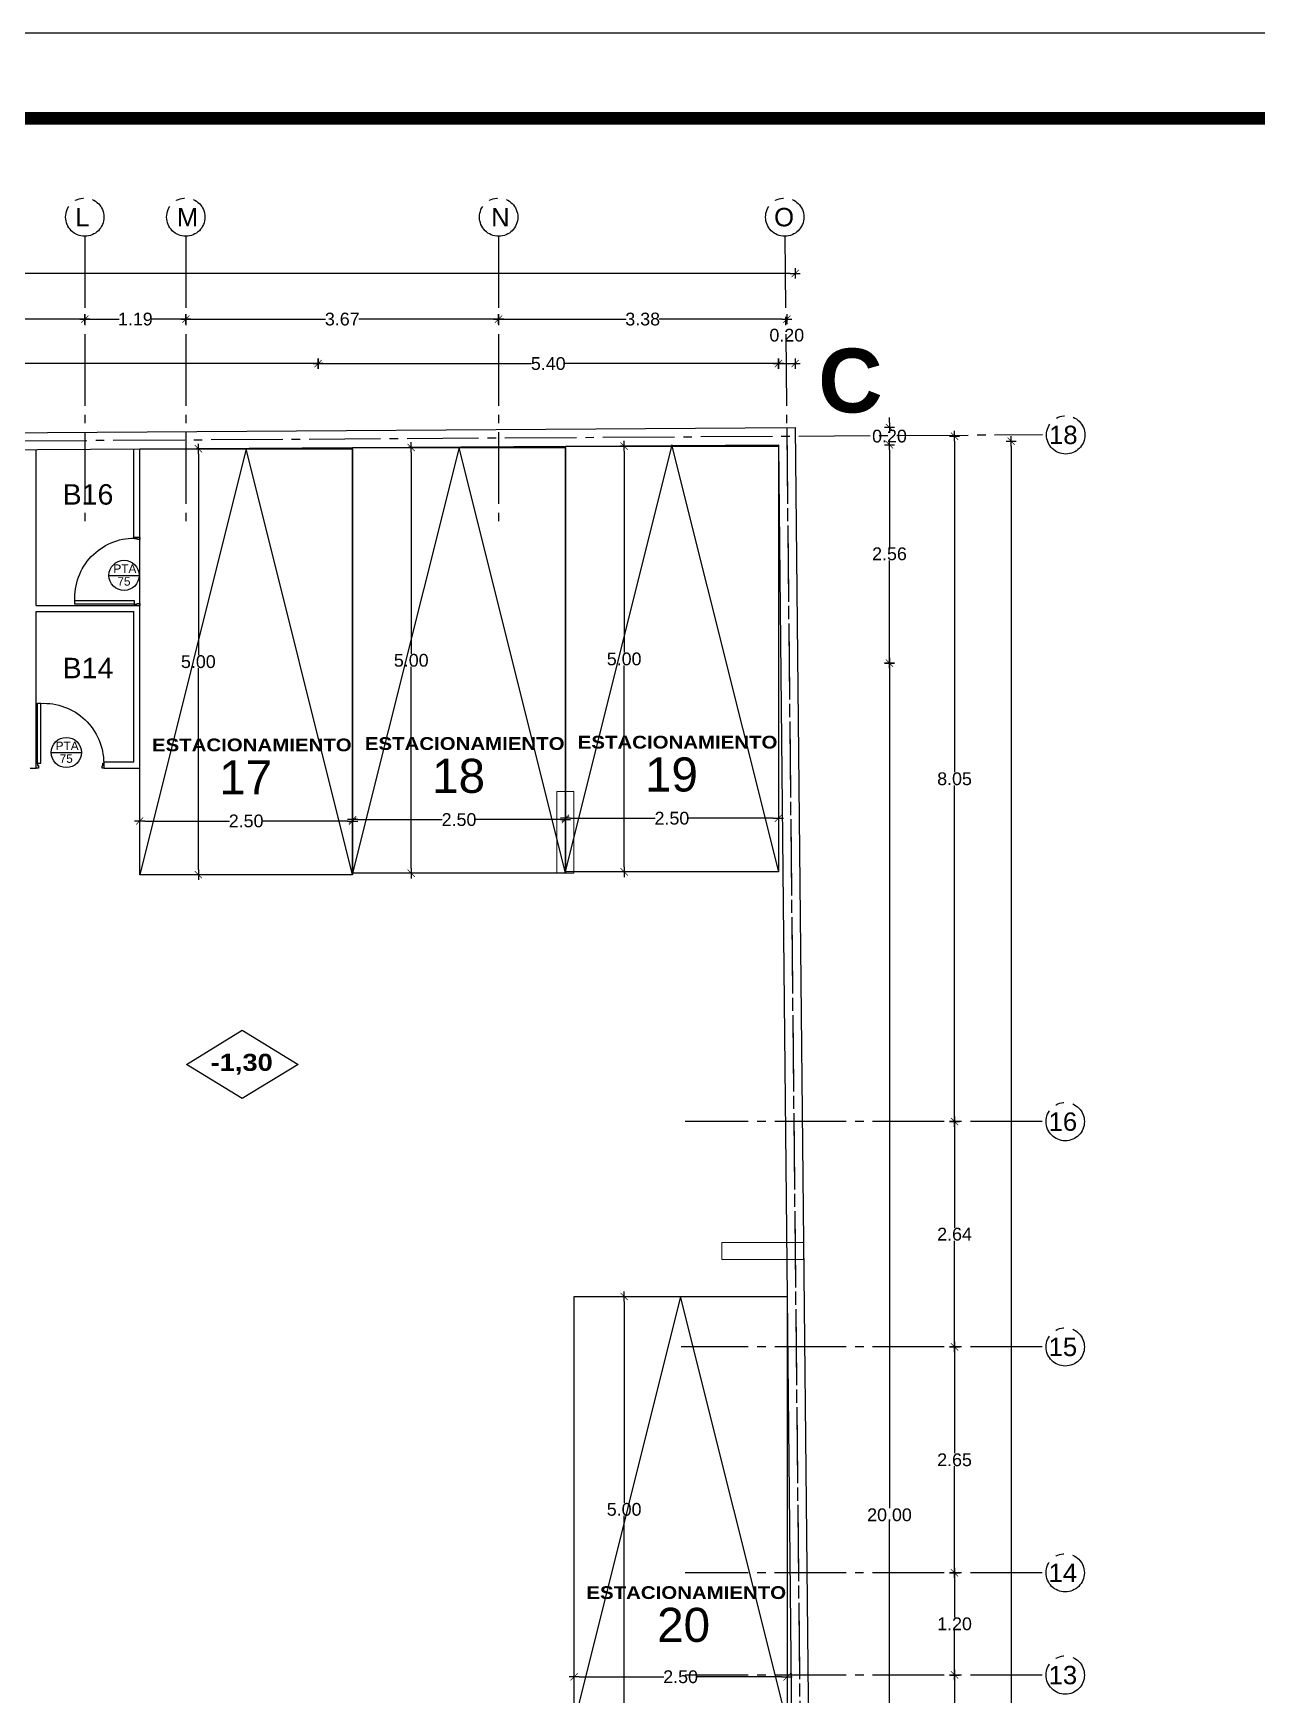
# Model space of a CAD drawing. Header units: millimetres. Extents: x 1217 to 2428, y 234 to 644.
# Drawn here: x 2370.49 to 2384.86, y 304.93 to 324.44 of the extents above; entities that cross this region are included whole.
import ezdxf

# ---------------------------------------------------------------- set-up
doc = ezdxf.new("R2010")
doc.units = ezdxf.units.MM
doc.linetypes.add('ACAD_ISO04W100', pattern=[30, 24, -3, 0, -3])
doc.layers.get('0').update_dxf_attribs({"lineweight": 5})
for name, color, linetype in [('0.1', 251, 'Continuous'), ('0.3', 6, 'Continuous'), ('A-DOORSYM', 1, 'Continuous'), ('COTAS', 252, 'Continuous'), ('COTAS INTERIORES', 3, 'Continuous'), ('Ejes', 8, 'Continuous'), ('hoja puerta', 2, 'Continuous'), ('Muebles', 8, 'Continuous'), ('MURO', 5, 'Continuous'), ('Pavimento', 8, 'Continuous'), ('SIMBOLOS', 2, 'Continuous'), ('Texto', 1, 'Continuous'), ('Textos', 2, 'Continuous')]:
    doc.layers.add(name, color=color, linetype=linetype)
doc.styles.add('DIM000', font='')
doc.styles.add('INTERARQ', font='arial.ttf')
doc.styles.add('ROMANS', font='arial.ttf', dxfattribs={"height": 22.5})
doc.styles.get("Standard").update_dxf_attribs({"font": 'arial.ttf'})
doc.styles.get('DIM000').set_extended_font_data('Arial Black')
doc.dimstyles.new('ESCALA_1-50', dxfattribs={"dimtxt": 0.15, "dimasz": 0.06, "dimexe": 0.18, "dimexo": 0.0625, "dimgap": 0, "dimtad": 0, "dimtih": 1, "dimtoh": 1, "dimzin": 0, "dimdsep": 46, "dimtxsty": 'INTERARQ', "dimblk": 'DIMTICK', "dimcen": 0, "dimse1": 1, "dimse2": 1, "dimclrd": 256, "dimclre": 1, "dimclrt": 2, "dimadec": 0, "dimazin": 0, "dimtfac": 4.5, "dimtofl": 0, "dimtmove": 2, "dimatfit": 3, "dimldrblk": 'DIMTICK', "dimfxl": 1, "dimtolj": 1, "dimtzin": 0, "dimarcsym": 0})

# ---------------------------------------------------------------- blocks, each defined once
blk = doc.blocks.new('DIMTICK')
at = {"color": 1}
for p, q in [((-1, 0), (1, 0)), ((0, 1), (0, -1))]:
    blk.add_line(p, q, dxfattribs=at)
at = {"color": 3, "const_width": 0.141}
blk.add_lwpolyline([(0.71, 0.71), (-0.71, -0.71)], dxfattribs=at)
blk = doc.blocks.new('*D970')
at = {"layer": 'COTAS INTERIORES', "lineweight": -2, "ltscale": 3, "transparency": 16777216}
for p, q in [((2376.9, 305.145), (2377.894, 305.145)), ((2379.28, 305.145), (2378.286, 305.145))]:
    blk.add_line(p, q, dxfattribs=at)
at = {"layer": 'Defpoints', "color": 0, "ltscale": 3, "transparency": 16777216}
for p in [(2379.34, 305.145), (2376.84, 304.61, 0), (2379.34, 304.61, 0)]:
    blk.add_point(p, dxfattribs=at)
at = {"layer": 'COTAS INTERIORES', "lineweight": -2, "ltscale": 3, "transparency": 16777216, "xscale": 0.06, "yscale": 0.06, "zscale": 0.06, "rotation": 180}
blk.add_blockref('DIMTICK', (2376.84, 305.145), dxfattribs=at)
at = {"layer": 'COTAS INTERIORES', "lineweight": -2, "ltscale": 3, "transparency": 16777216, "xscale": 0.06, "yscale": 0.06, "zscale": 0.06}
blk.add_blockref('DIMTICK', (2379.34, 305.145), dxfattribs=at)
at = {"layer": 'COTAS INTERIORES', "color": 2, "ltscale": 3, "transparency": 16777216, "insert": (2378.09, 305.145), "char_height": 0.15, "attachment_point": 5, "style": 'INTERARQ'}
blk.add_mtext('\\A1;2.50', dxfattribs=at)
blk = doc.blocks.new('*D902')
at = {"layer": 'COTAS', "lineweight": -2, "ltscale": 3, "transparency": 16777216}
for p, q in [((2380.543, 316.986), (2380.543, 307.123)), ((2380.543, 297.106), (2380.543, 306.969))]:
    blk.add_line(p, q, dxfattribs=at)
at = {"layer": 'Defpoints', "color": 0, "ltscale": 3, "transparency": 16777216}
for p in [(2378.739, 317.046, 0), (2380.543, 317.046), (2379.163, 297.046, 0)]:
    blk.add_point(p, dxfattribs=at)
at = {"layer": 'COTAS', "lineweight": -2, "ltscale": 3, "transparency": 16777216, "xscale": 0.06, "yscale": 0.06, "zscale": 0.06}
for p, rotation in [((2380.543, 317.046), 90), ((2380.543, 297.046), 270)]:
    blk.add_blockref('DIMTICK', p, dxfattribs=dict(at, rotation=rotation))
at = {"layer": 'COTAS', "color": 2, "ltscale": 3, "transparency": 16777216, "insert": (2380.543, 307.046), "char_height": 0.15, "attachment_point": 5, "style": 'INTERARQ'}
blk.add_mtext('\\A1;20.00', dxfattribs=at)
blk = doc.blocks.new('*D903')
at = {"layer": 'COTAS', "lineweight": -2, "ltscale": 3, "transparency": 16777216}
for p, q in [((2380.543, 319.55), (2380.543, 318.404)), ((2380.543, 317.106), (2380.543, 318.251))]:
    blk.add_line(p, q, dxfattribs=at)
at = {"layer": 'Defpoints', "color": 0, "ltscale": 3, "transparency": 16777216}
for p in [(2378.985, 319.61), (2380.543, 319.61), (2378.739, 317.046, 0)]:
    blk.add_point(p, dxfattribs=at)
at = {"layer": 'COTAS', "lineweight": -2, "ltscale": 3, "transparency": 16777216, "xscale": 0.06, "yscale": 0.06, "zscale": 0.06}
for p, rotation in [((2380.543, 319.61), 90), ((2380.543, 317.046), 270)]:
    blk.add_blockref('DIMTICK', p, dxfattribs=dict(at, rotation=rotation))
at = {"layer": 'COTAS', "color": 2, "ltscale": 3, "transparency": 16777216, "insert": (2380.543, 318.328), "char_height": 0.15, "attachment_point": 5, "style": 'INTERARQ'}
blk.add_mtext('\\A1;2.56', dxfattribs=at)
blk = doc.blocks.new('*D904')
at = {"layer": 'COTAS', "lineweight": -2, "ltscale": 3, "transparency": 16777216}
for p, q in [((2380.543, 319.871), (2380.543, 319.931)), ((2380.543, 319.55), (2380.543, 319.49))]:
    blk.add_line(p, q, dxfattribs=at)
at = {"layer": 'Defpoints', "color": 0, "ltscale": 3, "transparency": 16777216}
for p in [(2379.183, 319.811), (2380.543, 319.811), (2378.985, 319.61)]:
    blk.add_point(p, dxfattribs=at)
at = {"layer": 'COTAS', "lineweight": -2, "ltscale": 3, "transparency": 16777216, "xscale": 0.06, "yscale": 0.06, "zscale": 0.06}
for p, rotation in [((2380.543, 319.811), 270), ((2380.543, 319.61), 90)]:
    blk.add_blockref('DIMTICK', p, dxfattribs=dict(at, rotation=rotation))
at = {"layer": 'COTAS', "color": 2, "ltscale": 3, "transparency": 16777216, "insert": (2380.543, 319.71), "char_height": 0.15, "attachment_point": 5, "style": 'INTERARQ'}
blk.add_mtext('\\A1;0.20', dxfattribs=at)
blk = doc.blocks.new('*D913')
at = {"layer": 'COTAS', "lineweight": -2, "ltscale": 3, "transparency": 16777216}
for p, q in [((2381.307, 305.106), (2381.307, 304.541)), ((2381.307, 303.823), (2381.307, 304.388))]:
    blk.add_line(p, q, dxfattribs=at)
at = {"layer": 'Defpoints', "color": 0, "ltscale": 3, "transparency": 16777216}
for p in [(2379.889, 305.166, 0), (2381.307, 305.166), (2379.6, 303.763, 0)]:
    blk.add_point(p, dxfattribs=at)
at = {"layer": 'COTAS', "lineweight": -2, "ltscale": 3, "transparency": 16777216, "xscale": 0.06, "yscale": 0.06, "zscale": 0.06}
for p, rotation in [((2381.307, 305.166), 90), ((2381.307, 303.763), 270)]:
    blk.add_blockref('DIMTICK', p, dxfattribs=dict(at, rotation=rotation))
at = {"layer": 'COTAS', "color": 2, "ltscale": 3, "transparency": 16777216, "insert": (2381.307, 304.464), "char_height": 0.15, "attachment_point": 5, "style": 'INTERARQ'}
blk.add_mtext('\\A1;1.40', dxfattribs=at)
blk = doc.blocks.new('*D914')
at = {"layer": 'COTAS', "lineweight": -2, "ltscale": 3, "transparency": 16777216}
for p, q in [((2381.307, 306.306), (2381.307, 305.842)), ((2381.307, 305.226), (2381.307, 305.689))]:
    blk.add_line(p, q, dxfattribs=at)
at = {"layer": 'Defpoints', "color": 0, "ltscale": 3, "transparency": 16777216}
for p in [(2379.898, 306.366, 0), (2381.307, 306.366), (2379.889, 305.166, 0)]:
    blk.add_point(p, dxfattribs=at)
at = {"layer": 'COTAS', "lineweight": -2, "ltscale": 3, "transparency": 16777216, "xscale": 0.06, "yscale": 0.06, "zscale": 0.06}
for p, rotation in [((2381.307, 306.366), 90), ((2381.307, 305.166), 270)]:
    blk.add_blockref('DIMTICK', p, dxfattribs=dict(at, rotation=rotation))
at = {"layer": 'COTAS', "color": 2, "ltscale": 3, "transparency": 16777216, "insert": (2381.307, 305.766), "char_height": 0.15, "attachment_point": 5, "style": 'INTERARQ'}
blk.add_mtext('\\A1;1.20', dxfattribs=at)
blk = doc.blocks.new('*D915')
at = {"layer": 'COTAS', "lineweight": -2, "ltscale": 3, "transparency": 16777216}
for p, q in [((2381.307, 308.958), (2381.307, 307.769)), ((2381.307, 306.426), (2381.307, 307.616))]:
    blk.add_line(p, q, dxfattribs=at)
at = {"layer": 'Defpoints', "color": 0, "ltscale": 3, "transparency": 16777216}
for p in [(2379.943, 309.018, 0), (2381.307, 309.018), (2379.898, 306.366, 0)]:
    blk.add_point(p, dxfattribs=at)
at = {"layer": 'COTAS', "lineweight": -2, "ltscale": 3, "transparency": 16777216, "xscale": 0.06, "yscale": 0.06, "zscale": 0.06}
for p, rotation in [((2381.307, 309.018), 90), ((2381.307, 306.366), 270)]:
    blk.add_blockref('DIMTICK', p, dxfattribs=dict(at, rotation=rotation))
at = {"layer": 'COTAS', "color": 2, "ltscale": 3, "transparency": 16777216, "insert": (2381.307, 307.692), "char_height": 0.15, "attachment_point": 5, "style": 'INTERARQ'}
blk.add_mtext('\\A1;2.65', dxfattribs=at)
blk = doc.blocks.new('*D916')
at = {"layer": 'COTAS', "lineweight": -2, "ltscale": 3, "transparency": 16777216}
for p, q in [((2381.307, 311.603), (2381.307, 310.417)), ((2381.307, 309.078), (2381.307, 310.264))]:
    blk.add_line(p, q, dxfattribs=at)
at = {"layer": 'Defpoints', "color": 0, "ltscale": 3, "transparency": 16777216}
for p in [(2380.691, 311.663, 0), (2381.307, 311.663), (2379.925, 309.018, 0)]:
    blk.add_point(p, dxfattribs=at)
at = {"layer": 'COTAS', "lineweight": -2, "ltscale": 3, "transparency": 16777216, "xscale": 0.06, "yscale": 0.06, "zscale": 0.06}
for p, rotation in [((2381.307, 311.663), 90), ((2381.307, 309.018), 270)]:
    blk.add_blockref('DIMTICK', p, dxfattribs=dict(at, rotation=rotation))
at = {"layer": 'COTAS', "color": 2, "ltscale": 3, "transparency": 16777216, "insert": (2381.307, 310.341), "char_height": 0.15, "attachment_point": 5, "style": 'INTERARQ'}
blk.add_mtext('\\A1;2.64', dxfattribs=at)
blk = doc.blocks.new('*D917')
at = {"layer": 'COTAS', "lineweight": -2, "ltscale": 3, "transparency": 16777216}
for p, q in [((2381.307, 319.651), (2381.307, 315.764)), ((2381.307, 311.723), (2381.307, 315.61))]:
    blk.add_line(p, q, dxfattribs=at)
at = {"layer": 'Defpoints', "color": 0, "ltscale": 3, "transparency": 16777216}
for p in [(2379.437, 319.711), (2381.307, 319.711), (2380.691, 311.663, 0)]:
    blk.add_point(p, dxfattribs=at)
at = {"layer": 'COTAS', "lineweight": -2, "ltscale": 3, "transparency": 16777216, "xscale": 0.06, "yscale": 0.06, "zscale": 0.06}
for p, rotation in [((2381.307, 319.711), 90), ((2381.307, 311.663), 270)]:
    blk.add_blockref('DIMTICK', p, dxfattribs=dict(at, rotation=rotation))
at = {"layer": 'COTAS', "color": 2, "ltscale": 3, "transparency": 16777216, "insert": (2381.307, 315.687), "char_height": 0.15, "attachment_point": 5, "style": 'INTERARQ'}
blk.add_mtext('\\A1;8.05', dxfattribs=at)
blk = doc.blocks.new('*D918')
at = {"layer": 'COTAS', "lineweight": -2, "ltscale": 3, "transparency": 16777216}
for p, q in [((2381.972, 319.591), (2381.972, 300.586)), ((2381.972, 281.427), (2381.972, 300.432))]:
    blk.add_line(p, q, dxfattribs=at)
at = {"layer": 'Defpoints', "color": 0, "ltscale": 3, "transparency": 16777216}
for p in [(2379.436, 319.651, 0), (2379.826, 281.367, 0), (2381.972, 281.367)]:
    blk.add_point(p, dxfattribs=at)
at = {"layer": 'COTAS', "lineweight": -2, "ltscale": 3, "transparency": 16777216, "xscale": 0.06, "yscale": 0.06, "zscale": 0.06}
for p, rotation in [((2381.972, 319.651), 90), ((2381.972, 281.367), 270)]:
    blk.add_blockref('DIMTICK', p, dxfattribs=dict(at, rotation=rotation))
at = {"layer": 'COTAS', "color": 2, "ltscale": 3, "transparency": 16777216, "insert": (2381.972, 300.509), "char_height": 0.15, "attachment_point": 5, "style": 'INTERARQ'}
blk.add_mtext('\\A1;38.28', dxfattribs=at)
blk = doc.blocks.new('*D1055')
at = {"layer": 'COTAS INTERIORES', "lineweight": -2, "ltscale": 3, "transparency": 16777216}
for p, q in [((2377.427, 309.55), (2377.427, 307.186)), ((2377.427, 304.67), (2377.427, 307.033))]:
    blk.add_line(p, q, dxfattribs=at)
at = {"layer": 'Defpoints', "color": 0, "ltscale": 3, "transparency": 16777216}
for p in [(2377.427, 309.61), (2377.427, 309.61), (2377.427, 304.61, 0)]:
    blk.add_point(p, dxfattribs=at)
at = {"layer": 'COTAS INTERIORES', "lineweight": -2, "ltscale": 3, "transparency": 16777216, "xscale": 0.06, "yscale": 0.06, "zscale": 0.06}
for p, rotation in [((2377.427, 309.61), 90), ((2377.427, 304.61), 270)]:
    blk.add_blockref('DIMTICK', p, dxfattribs=dict(at, rotation=rotation))
at = {"layer": 'COTAS INTERIORES', "color": 2, "ltscale": 3, "transparency": 16777216, "insert": (2377.427, 307.11), "char_height": 0.15, "attachment_point": 5, "style": 'INTERARQ'}
blk.add_mtext('\\A1;5.00', dxfattribs=at)
blk = doc.blocks.new('*D1056')
at = {"layer": 'COTAS INTERIORES', "lineweight": -2, "ltscale": 3, "transparency": 16777216}
for p, q in [((2377.427, 319.534), (2377.427, 317.17)), ((2377.427, 314.654), (2377.427, 317.017))]:
    blk.add_line(p, q, dxfattribs=at)
at = {"layer": 'Defpoints', "color": 0, "ltscale": 3, "transparency": 16777216}
for p in [(2377.427, 319.594), (2377.427, 319.594), (2377.427, 314.594)]:
    blk.add_point(p, dxfattribs=at)
at = {"layer": 'COTAS INTERIORES', "lineweight": -2, "ltscale": 3, "transparency": 16777216, "xscale": 0.06, "yscale": 0.06, "zscale": 0.06}
for p, rotation in [((2377.427, 319.594), 90), ((2377.427, 314.594), 270)]:
    blk.add_blockref('DIMTICK', p, dxfattribs=dict(at, rotation=rotation))
at = {"layer": 'COTAS INTERIORES', "color": 2, "ltscale": 3, "transparency": 16777216, "insert": (2377.427, 317.094), "char_height": 0.15, "attachment_point": 5, "style": 'INTERARQ'}
blk.add_mtext('\\A1;5.00', dxfattribs=at)
blk = doc.blocks.new('*D1057')
at = {"layer": 'COTAS INTERIORES', "lineweight": -2, "ltscale": 3, "transparency": 16777216}
for p, q in [((2376.798, 315.224), (2377.792, 315.224)), ((2379.178, 315.224), (2378.184, 315.224))]:
    blk.add_line(p, q, dxfattribs=at)
at = {"layer": 'Defpoints', "color": 0, "ltscale": 3, "transparency": 16777216}
for p in [(2376.738, 315.355, 0), (2379.238, 315.224), (2379.238, 314.594, 0)]:
    blk.add_point(p, dxfattribs=at)
at = {"layer": 'COTAS INTERIORES', "lineweight": -2, "ltscale": 3, "transparency": 16777216, "xscale": 0.06, "yscale": 0.06, "zscale": 0.06, "rotation": 180}
blk.add_blockref('DIMTICK', (2376.738, 315.224), dxfattribs=at)
at = {"layer": 'COTAS INTERIORES', "lineweight": -2, "ltscale": 3, "transparency": 16777216, "xscale": 0.06, "yscale": 0.06, "zscale": 0.06}
blk.add_blockref('DIMTICK', (2379.238, 315.224), dxfattribs=at)
at = {"layer": 'COTAS INTERIORES', "color": 2, "ltscale": 3, "transparency": 16777216, "insert": (2377.988, 315.224), "char_height": 0.15, "attachment_point": 5, "style": 'INTERARQ'}
blk.add_mtext('\\A1;2.50', dxfattribs=at)
blk = doc.blocks.new('*D936')
at = {"layer": 'COTAS', "lineweight": -2, "ltscale": 3, "transparency": 16777216}
for p, q in [((2358.994, 320.562), (2366.138, 320.562)), ((2373.774, 320.562), (2366.63, 320.562))]:
    blk.add_line(p, q, dxfattribs=at)
at = {"layer": 'Defpoints', "color": 0, "ltscale": 3, "transparency": 16777216}
for p in [(2373.834, 320.562), (2358.934, 319.965, 0), (2373.834, 318.436, 0)]:
    blk.add_point(p, dxfattribs=at)
at = {"layer": 'COTAS', "lineweight": -2, "ltscale": 3, "transparency": 16777216, "xscale": 0.06, "yscale": 0.06, "zscale": 0.06, "rotation": 180}
blk.add_blockref('DIMTICK', (2358.934, 320.562), dxfattribs=at)
at = {"layer": 'COTAS', "lineweight": -2, "ltscale": 3, "transparency": 16777216, "xscale": 0.06, "yscale": 0.06, "zscale": 0.06}
blk.add_blockref('DIMTICK', (2373.834, 320.562), dxfattribs=at)
at = {"layer": 'COTAS', "color": 2, "ltscale": 3, "transparency": 16777216, "insert": (2366.384, 320.562), "char_height": 0.15, "attachment_point": 5, "style": 'INTERARQ'}
blk.add_mtext('\\A1;14.90', dxfattribs=at)
blk = doc.blocks.new('*D937')
at = {"layer": 'COTAS', "lineweight": -2, "ltscale": 3, "transparency": 16777216}
for p, q in [((2373.894, 320.562), (2376.341, 320.562)), ((2379.178, 320.562), (2376.731, 320.562))]:
    blk.add_line(p, q, dxfattribs=at)
at = {"layer": 'Defpoints', "color": 0, "ltscale": 3, "transparency": 16777216}
for p in [(2379.238, 320.562), (2379.238, 320.095), (2373.834, 318.436)]:
    blk.add_point(p, dxfattribs=at)
at = {"layer": 'COTAS', "lineweight": -2, "ltscale": 3, "transparency": 16777216, "xscale": 0.06, "yscale": 0.06, "zscale": 0.06, "rotation": 180}
blk.add_blockref('DIMTICK', (2373.834, 320.562), dxfattribs=at)
at = {"layer": 'COTAS', "lineweight": -2, "ltscale": 3, "transparency": 16777216, "xscale": 0.06, "yscale": 0.06, "zscale": 0.06}
blk.add_blockref('DIMTICK', (2379.238, 320.562), dxfattribs=at)
at = {"layer": 'COTAS', "color": 2, "ltscale": 3, "transparency": 16777216, "insert": (2376.536, 320.562), "char_height": 0.15, "attachment_point": 5, "style": 'INTERARQ'}
blk.add_mtext('\\A1;5.40', dxfattribs=at)
blk = doc.blocks.new('*D938')
at = {"layer": 'COTAS', "lineweight": -2, "ltscale": 3, "transparency": 16777216}
blk.add_line((2379.298, 320.562), (2379.376, 320.562), dxfattribs=at)
at = {"layer": 'Defpoints', "color": 0, "ltscale": 3, "transparency": 16777216}
for p in [(2379.436, 320.562), (2379.436, 320.296), (2379.238, 320.095)]:
    blk.add_point(p, dxfattribs=at)
at = {"layer": 'COTAS', "lineweight": -2, "ltscale": 3, "transparency": 16777216, "xscale": 0.06, "yscale": 0.06, "zscale": 0.06, "rotation": 180}
blk.add_blockref('DIMTICK', (2379.238, 320.562), dxfattribs=at)
at = {"layer": 'COTAS', "lineweight": -2, "ltscale": 3, "transparency": 16777216, "xscale": 0.06, "yscale": 0.06, "zscale": 0.06}
blk.add_blockref('DIMTICK', (2379.436, 320.562), dxfattribs=at)
at = {"layer": 'COTAS', "color": 2, "ltscale": 3, "transparency": 16777216, "insert": (2379.337, 320.895), "char_height": 0.15, "attachment_point": 5, "style": 'INTERARQ'}
blk.add_mtext('\\A1;0.20', dxfattribs=at)
blk = doc.blocks.new('*D943')
at = {"layer": 'COTAS', "lineweight": -2, "ltscale": 3, "transparency": 16777216}
for p, q in [((2364.795, 321.084), (2367.719, 321.084)), ((2371.034, 321.084), (2368.109, 321.084))]:
    blk.add_line(p, q, dxfattribs=at)
at = {"layer": 'Defpoints', "color": 0, "ltscale": 3, "transparency": 16777216}
for p in [(2371.094, 321.084), (2371.094, 320.562), (2364.735, 320.202, 0)]:
    blk.add_point(p, dxfattribs=at)
at = {"layer": 'COTAS', "lineweight": -2, "ltscale": 3, "transparency": 16777216, "xscale": 0.06, "yscale": 0.06, "zscale": 0.06, "rotation": 180}
blk.add_blockref('DIMTICK', (2364.735, 321.084), dxfattribs=at)
at = {"layer": 'COTAS', "lineweight": -2, "ltscale": 3, "transparency": 16777216, "xscale": 0.06, "yscale": 0.06, "zscale": 0.06}
blk.add_blockref('DIMTICK', (2371.094, 321.084), dxfattribs=at)
at = {"layer": 'COTAS', "color": 2, "ltscale": 3, "transparency": 16777216, "insert": (2367.914, 321.084), "char_height": 0.15, "attachment_point": 5, "style": 'INTERARQ'}
blk.add_mtext('\\A1;6.36', dxfattribs=at)
blk = doc.blocks.new('*D944')
at = {"layer": 'COTAS', "lineweight": -2, "ltscale": 3, "transparency": 16777216}
for p, q in [((2371.154, 321.084), (2371.499, 321.084)), ((2372.22, 321.084), (2371.875, 321.084))]:
    blk.add_line(p, q, dxfattribs=at)
at = {"layer": 'Defpoints', "color": 0, "ltscale": 3, "transparency": 16777216}
for p in [(2372.28, 321.084), (2371.094, 320.562), (2372.28, 320.562)]:
    blk.add_point(p, dxfattribs=at)
at = {"layer": 'COTAS', "lineweight": -2, "ltscale": 3, "transparency": 16777216, "xscale": 0.06, "yscale": 0.06, "zscale": 0.06, "rotation": 180}
blk.add_blockref('DIMTICK', (2371.094, 321.084), dxfattribs=at)
at = {"layer": 'COTAS', "lineweight": -2, "ltscale": 3, "transparency": 16777216, "xscale": 0.06, "yscale": 0.06, "zscale": 0.06}
blk.add_blockref('DIMTICK', (2372.28, 321.084), dxfattribs=at)
at = {"layer": 'COTAS', "color": 2, "ltscale": 3, "transparency": 16777216, "insert": (2371.687, 321.084), "char_height": 0.15, "attachment_point": 5, "style": 'INTERARQ'}
blk.add_mtext('\\A1;1.19', dxfattribs=at)
blk = doc.blocks.new('*D945')
at = {"layer": 'COTAS', "lineweight": -2, "ltscale": 3, "transparency": 16777216}
for p, q in [((2372.34, 321.084), (2373.922, 321.084)), ((2375.893, 321.084), (2374.311, 321.084))]:
    blk.add_line(p, q, dxfattribs=at)
at = {"layer": 'Defpoints', "color": 0, "ltscale": 3, "transparency": 16777216}
for p in [(2375.953, 321.084), (2372.28, 320.562), (2375.953, 320.562)]:
    blk.add_point(p, dxfattribs=at)
at = {"layer": 'COTAS', "lineweight": -2, "ltscale": 3, "transparency": 16777216, "xscale": 0.06, "yscale": 0.06, "zscale": 0.06, "rotation": 180}
blk.add_blockref('DIMTICK', (2372.28, 321.084), dxfattribs=at)
at = {"layer": 'COTAS', "lineweight": -2, "ltscale": 3, "transparency": 16777216, "xscale": 0.06, "yscale": 0.06, "zscale": 0.06}
blk.add_blockref('DIMTICK', (2375.953, 321.084), dxfattribs=at)
at = {"layer": 'COTAS', "color": 2, "ltscale": 3, "transparency": 16777216, "insert": (2374.117, 321.084), "char_height": 0.15, "attachment_point": 5, "style": 'INTERARQ'}
blk.add_mtext('\\A1;3.67', dxfattribs=at)
blk = doc.blocks.new('*D946')
at = {"layer": 'COTAS', "lineweight": -2, "ltscale": 3, "transparency": 16777216}
for p, q in [((2376.013, 321.084), (2377.45, 321.084)), ((2379.277, 321.084), (2377.84, 321.084))]:
    blk.add_line(p, q, dxfattribs=at)
at = {"layer": 'Defpoints', "color": 0, "ltscale": 3, "transparency": 16777216}
for p in [(2379.337, 321.084), (2375.953, 320.562), (2379.337, 320.562)]:
    blk.add_point(p, dxfattribs=at)
at = {"layer": 'COTAS', "lineweight": -2, "ltscale": 3, "transparency": 16777216, "xscale": 0.06, "yscale": 0.06, "zscale": 0.06, "rotation": 180}
blk.add_blockref('DIMTICK', (2375.953, 321.084), dxfattribs=at)
at = {"layer": 'COTAS', "lineweight": -2, "ltscale": 3, "transparency": 16777216, "xscale": 0.06, "yscale": 0.06, "zscale": 0.06}
blk.add_blockref('DIMTICK', (2379.337, 321.084), dxfattribs=at)
at = {"layer": 'COTAS', "color": 2, "ltscale": 3, "transparency": 16777216, "insert": (2377.645, 321.084), "char_height": 0.15, "attachment_point": 5, "style": 'INTERARQ'}
blk.add_mtext('\\A1;3.38', dxfattribs=at)
blk = doc.blocks.new('*D947')
at = {"layer": 'COTAS', "lineweight": -2, "ltscale": 3, "transparency": 16777216}
for p, q in [((2347.678, 321.621), (2363.275, 321.621)), ((2379.376, 321.621), (2363.779, 321.621))]:
    blk.add_line(p, q, dxfattribs=at)
at = {"layer": 'Defpoints', "color": 0, "ltscale": 3, "transparency": 16777216}
for p in [(2379.436, 321.621), (2379.436, 320.296, 0), (2347.618, 319.619, 0)]:
    blk.add_point(p, dxfattribs=at)
at = {"layer": 'COTAS', "lineweight": -2, "ltscale": 3, "transparency": 16777216, "xscale": 0.06, "yscale": 0.06, "zscale": 0.06, "rotation": 180}
blk.add_blockref('DIMTICK', (2347.618, 321.621), dxfattribs=at)
at = {"layer": 'COTAS', "lineweight": -2, "ltscale": 3, "transparency": 16777216, "xscale": 0.06, "yscale": 0.06, "zscale": 0.06}
blk.add_blockref('DIMTICK', (2379.436, 321.621), dxfattribs=at)
at = {"layer": 'COTAS', "color": 2, "ltscale": 3, "transparency": 16777216, "insert": (2363.527, 321.621), "char_height": 0.15, "attachment_point": 5, "style": 'INTERARQ'}
blk.add_mtext('\\A1;31.82', dxfattribs=at)
blk = doc.blocks.new('*D949')
at = {"layer": 'COTAS INTERIORES', "lineweight": -2, "ltscale": 3, "transparency": 16777216}
for p, q in [((2374.927, 319.518), (2374.927, 317.154)), ((2374.927, 314.638), (2374.927, 317.001))]:
    blk.add_line(p, q, dxfattribs=at)
at = {"layer": 'Defpoints', "color": 0, "ltscale": 3, "transparency": 16777216}
for p in [(2374.927, 319.578), (2374.927, 319.578), (2374.927, 314.578)]:
    blk.add_point(p, dxfattribs=at)
at = {"layer": 'COTAS INTERIORES', "lineweight": -2, "ltscale": 3, "transparency": 16777216, "xscale": 0.06, "yscale": 0.06, "zscale": 0.06}
for p, rotation in [((2374.927, 319.578), 90), ((2374.927, 314.578), 270)]:
    blk.add_blockref('DIMTICK', p, dxfattribs=dict(at, rotation=rotation))
at = {"layer": 'COTAS INTERIORES', "color": 2, "ltscale": 3, "transparency": 16777216, "insert": (2374.927, 317.078), "char_height": 0.15, "attachment_point": 5, "style": 'INTERARQ'}
blk.add_mtext('\\A1;5.00', dxfattribs=at)
blk = doc.blocks.new('*D950')
at = {"layer": 'COTAS INTERIORES', "lineweight": -2, "ltscale": 3, "transparency": 16777216}
for p, q in [((2374.298, 315.208), (2375.292, 315.208)), ((2376.678, 315.208), (2375.684, 315.208))]:
    blk.add_line(p, q, dxfattribs=at)
at = {"layer": 'Defpoints', "color": 0, "ltscale": 3, "transparency": 16777216}
for p in [(2374.238, 315.339, 0), (2376.738, 315.208), (2376.738, 314.578, 0)]:
    blk.add_point(p, dxfattribs=at)
at = {"layer": 'COTAS INTERIORES', "lineweight": -2, "ltscale": 3, "transparency": 16777216, "xscale": 0.06, "yscale": 0.06, "zscale": 0.06, "rotation": 180}
blk.add_blockref('DIMTICK', (2374.238, 315.208), dxfattribs=at)
at = {"layer": 'COTAS INTERIORES', "lineweight": -2, "ltscale": 3, "transparency": 16777216, "xscale": 0.06, "yscale": 0.06, "zscale": 0.06}
blk.add_blockref('DIMTICK', (2376.738, 315.208), dxfattribs=at)
at = {"layer": 'COTAS INTERIORES', "color": 2, "ltscale": 3, "transparency": 16777216, "insert": (2375.488, 315.208), "char_height": 0.15, "attachment_point": 5, "style": 'INTERARQ'}
blk.add_mtext('\\A1;2.50', dxfattribs=at)
blk = doc.blocks.new('*D951')
at = {"layer": 'COTAS INTERIORES', "lineweight": -2, "ltscale": 3, "transparency": 16777216}
for p, q in [((2372.427, 319.502), (2372.427, 317.138)), ((2372.427, 314.622), (2372.427, 316.985))]:
    blk.add_line(p, q, dxfattribs=at)
at = {"layer": 'Defpoints', "color": 0, "ltscale": 3, "transparency": 16777216}
for p in [(2372.427, 319.562), (2372.427, 319.562), (2372.427, 314.562)]:
    blk.add_point(p, dxfattribs=at)
at = {"layer": 'COTAS INTERIORES', "lineweight": -2, "ltscale": 3, "transparency": 16777216, "xscale": 0.06, "yscale": 0.06, "zscale": 0.06}
for p, rotation in [((2372.427, 319.562), 90), ((2372.427, 314.562), 270)]:
    blk.add_blockref('DIMTICK', p, dxfattribs=dict(at, rotation=rotation))
at = {"layer": 'COTAS INTERIORES', "color": 2, "ltscale": 3, "transparency": 16777216, "insert": (2372.427, 317.062), "char_height": 0.15, "attachment_point": 5, "style": 'INTERARQ'}
blk.add_mtext('\\A1;5.00', dxfattribs=at)
blk = doc.blocks.new('*D952')
at = {"layer": 'COTAS INTERIORES', "lineweight": -2, "ltscale": 3, "transparency": 16777216}
for p, q in [((2371.798, 315.192), (2372.792, 315.192)), ((2374.178, 315.192), (2373.184, 315.192))]:
    blk.add_line(p, q, dxfattribs=at)
at = {"layer": 'Defpoints', "color": 0, "ltscale": 3, "transparency": 16777216}
for p in [(2371.738, 315.323, 0), (2374.238, 315.192), (2374.238, 314.562, 0)]:
    blk.add_point(p, dxfattribs=at)
at = {"layer": 'COTAS INTERIORES', "lineweight": -2, "ltscale": 3, "transparency": 16777216, "xscale": 0.06, "yscale": 0.06, "zscale": 0.06, "rotation": 180}
blk.add_blockref('DIMTICK', (2371.738, 315.192), dxfattribs=at)
at = {"layer": 'COTAS INTERIORES', "lineweight": -2, "ltscale": 3, "transparency": 16777216, "xscale": 0.06, "yscale": 0.06, "zscale": 0.06}
blk.add_blockref('DIMTICK', (2374.238, 315.192), dxfattribs=at)
at = {"layer": 'COTAS INTERIORES', "color": 2, "ltscale": 3, "transparency": 16777216, "insert": (2372.988, 315.192), "char_height": 0.15, "attachment_point": 5, "style": 'INTERARQ'}
blk.add_mtext('\\A1;2.50', dxfattribs=at)
blk = doc.blocks.new('Simple-A ras - 095 x 202mm_1-19-10_54')
at = {"layer": 'A-DOORSYM'}
blk.add_arc((0.368, 0.035), 0.834, 87.0334, 180, dxfattribs=at)
at = {"layer": 'hoja puerta'}
for p, q in [((0.411, 0.035), (0.411, 0.87)), ((0.456, 0.87), (0.411, 0.87)), ((0.456, 0.035), (0.456, 0.87)), ((-0.455, 0.035), (-0.475, 0.035)), ((-0.455, -0.004), (-0.455, 0.035)), ((0.456, 0.035), (0.411, 0.035)), ((0.455, 0.001), (0.445, 0.001)), ((0.445, 0.001), (0.445, -0.035)), ((0.455, 0.035), (0.455, 0.001)), ((0.475, 0.035), (0.455, 0.035)), ((-0.475, -0.035), (-0.445, -0.035)), ((-0.445, -0.004), (-0.455, -0.004)), ((-0.445, -0.035), (-0.445, -0.004)), ((0.445, -0.035), (0.475, -0.035))]:
    blk.add_line(p, q, dxfattribs=at)

msp = doc.modelspace()

# ---------------------------------------------------------------- linework, layer by layer
at = {"ltscale": 3, "elevation": 0}
for points in [[(2376.63643, 314.57777), (2376.63643, 315.53735), (2376.83638, 315.53735), (2376.83638, 314.57777)], [(2378.5749, 310.2422), (2379.53448, 310.2422), (2379.53448, 310.04224), (2378.5749, 310.04224)]]:
    msp.add_lwpolyline(points, close=True, dxfattribs=at)
at = {"layer": '0.1', "ltscale": 3, "elevation": 0}
msp.add_lwpolyline([(2338.46076, 272.44057), (2428.46076, 272.44057), (2428.46076, 324.44057), (2338.46076, 324.44057)], close=True, dxfattribs=at)
at = {"layer": '0.1', "ltscale": 3, "const_width": 0.15, "elevation": 0}
msp.add_lwpolyline([(2339.46076, 273.44057), (2427.46076, 273.44057), (2427.46076, 323.44057), (2339.46076, 323.44057)], close=True, dxfattribs=at)
at = {"layer": '0.3'}
for p, q in [((2370.52296, 317.72205, 0), (2370.52296, 319.55394, 0)), ((2371.66796, 318.52191, 0), (2371.66796, 319.56128, 0)), ((2371.73796, 318.52191, 0), (2371.73796, 319.56173, 0)), ((2371.73796, 318.52191, 0), (2371.66796, 318.52191, 0)), ((2370.52296, 317.72205, 0), (2371.73796, 317.72205, 0)), ((2370.52296, 315.81283, 0), (2370.52296, 317.65205, 0)), ((2370.52296, 317.65205, 0), (2371.66796, 317.65205, 0)), ((2371.66796, 315.88283, 0), (2371.66796, 317.65205, 0)), ((2370.45296, 315.81283, 0), (2370.52296, 315.81283, 0)), ((2371.66796, 315.88283, 0), (2371.32282, 315.88283, 0)), ((2371.32282, 315.81283, 0), (2371.32282, 315.88283, 0)), ((2371.32282, 315.81283, 0), (2371.73796, 315.81283, 0))]:
    msp.add_line(p, q, dxfattribs=at)
at = {"layer": 'Ejes', "linetype": 'ACAD_ISO04W100', "ltscale": 0.035}
msp.add_line((2379.33593, 319.81151, 0), (2379.72614, 281.52869, 0), dxfattribs=at)
at = {"layer": 'Ejes', "linetype": 'ACAD_ISO04W100', "ltscale": 0.035, "elevation": 0}
for points in [[(2371.09361, 322.05671), (2371.09361, 318.6153)], [(2372.27962, 322.05671), (2372.27962, 318.6153)], [(2375.95341, 322.05671), (2375.95341, 318.6153)], [(2379.31303, 322.05671), (2379.7599, 278.2167)], [(2344.97835, 319.50272), (2382.34027, 319.72869)], [(2382.33495, 311.66281), (2378.14211, 311.66281)], [(2382.33495, 309.01825), (2378.09799, 309.01825)], [(2382.33404, 306.36613), (2378.14211, 306.36613)], [(2382.33495, 305.16568), (2378.14211, 305.16568)]]:
    msp.add_lwpolyline(points, dxfattribs=at)
at = {"layer": 'Ejes', "linetype": 'ACAD_ISO04W100', "ltscale": 0.035}
for centre in [(2371.09361, 322.28168, 0), (2372.27962, 322.28168, 0), (2375.95341, 322.28168, 0), (2379.31303, 322.28168, 0), (2382.61247, 319.72525, 0), (2382.61247, 319.72524, 0), (2382.60715, 311.66281, 0), (2382.60714, 311.66281, 0), (2382.60715, 309.01825, 0), (2382.60714, 309.01824, 0), (2382.60624, 306.36613, 0), (2382.60623, 306.36613, 0), (2382.60715, 305.16568, 0), (2382.60714, 305.16567, 0)]:
    msp.add_circle(centre, 0.22498, dxfattribs=at)
at = {"layer": 'MURO', "color": 5}
for p, q in [((2358.72793, 319.67826, 0), (2379.43592, 319.81113, 0)), ((2379.43592, 319.81113, 0), (2379.82615, 281.52869, 0))]:
    msp.add_line(p, q, dxfattribs=at)
at = {"layer": 'MURO', "color": 5, "elevation": 0}
msp.add_lwpolyline([(2348.21909, 284.13863), (2347.93941, 308.82204), (2347.93714, 309.02429), (2347.82031, 319.41977), (2358.72911, 319.47827), (2358.72911, 319.47827), (2379.23796, 319.60985), (2379.62614, 281.52869)], dxfattribs=at)
at = {"layer": 'MURO', "color": 1, "ltscale": 3, "elevation": 0}
for points in [[(2374.23796, 314.56173), (2371.73796, 314.56173), (2371.73796, 319.56173), (2374.23796, 319.56173), (2374.23796, 314.56173)], [(2376.73796, 314.57777), (2374.23796, 314.57777), (2374.23796, 319.57777), (2376.73796, 319.57777), (2376.73796, 314.57777)], [(2379.23796, 314.59381), (2376.73796, 314.59381), (2376.73796, 319.59381), (2379.23796, 319.59381), (2379.23796, 314.59381)], [(2379.33983, 304.60985), (2376.83983, 304.60985), (2376.83983, 309.60985), (2379.33983, 309.60985), (2379.33983, 304.60985)]]:
    msp.add_lwpolyline(points, dxfattribs=at)
at = {"layer": 'Pavimento', "color": 251, "ltscale": 3, "elevation": 0}
for points in [[(2374.23796, 314.56173), (2372.98796, 319.56173), (2371.73796, 314.56173)], [(2376.73796, 314.57777), (2375.48796, 319.57777), (2374.23796, 314.57777)], [(2379.23796, 314.60985), (2377.98796, 319.60985), (2376.73796, 314.60985)], [(2379.33983, 304.60985), (2378.08983, 309.60985), (2376.83983, 304.60985)]]:
    msp.add_lwpolyline(points, dxfattribs=at)
at = {"layer": 'SIMBOLOS', "color": 1, "linetype": 'Continuous'}
for p, q in [((2371.37735, 318.07594, 0), (2371.732, 318.07594, 0)), ((2370.69953, 315.99611, 0), (2371.05418, 315.99611, 0))]:
    msp.add_line(p, q, dxfattribs=at)
for centre in [(2371.55468, 318.07594, 0), (2370.87685, 315.99611, 0)]:
    msp.add_circle(centre, 0.17733, dxfattribs=at)
at = {"layer": 'Textos', "color": 4}
msp.add_lwpolyline([(2372.94257, 312.73469), (2373.5975, 312.33355), (2372.94257, 311.93241), (2372.28765, 312.33355)], close=True, dxfattribs=at)

# ---------------------------------------------------------------- block references
at = {"layer": 'Muebles', "xscale": -0.8419512961841886, "yscale": 0.8419512961841886, "zscale": 0.8419512961841886}
for p, rotation in [((2371.7085, 318.12198, 0), 90.00001233745658), ((2370.92289, 315.84229, 0), 1.233745657636121e-05)]:
    msp.add_blockref('Simple-A ras - 095 x 202mm_1-19-10_54', p, dxfattribs=dict(at, rotation=rotation))

# ---------------------------------------------------------------- texts
at = {"layer": 'Ejes', "char_height": 0.216, "width": 0.344369, "attachment_point": 5}
for s, insert in [('L', (2371.0656, 322.27994, 0)), ('M', (2372.29973, 322.27994, 0)), ('N', (2375.97352, 322.27994, 0)), ('O', (2379.30507, 322.27994, 0)), ('18', (2382.58446, 319.7235, 0)), ('16', (2382.57914, 311.66107, 0)), ('15', (2382.57914, 309.0165, 0)), ('14', (2382.57823, 306.36439, 0)), ('13', (2382.57914, 305.16393, 0))]:
    msp.add_mtext(s, dxfattribs=dict(at, insert=insert))
at = {"layer": 'SIMBOLOS', "color": 2, "style": 'ROMANS'}
for s, p in [('PTA', (2371.42979, 318.10496, 0)), ('75', (2371.47639, 317.95513, 0)), ('PTA', (2370.75196, 316.02513, 0)), ('75', (2370.79857, 315.8753, 0))]:
    msp.add_text(s, height=0.099, dxfattribs=at).set_placement(p)
at = {"layer": 'Texto', "width": 1.5818117, "attachment_point": 5}
for s, insert, char_height in [('B16', (2371.13134, 319.02461, 0), 0.24), ('B14', (2371.13134, 316.98797, 0), 0.24), ('17', (2372.98279, 315.70345, 0), 0.4), ('18', (2375.48299, 315.7195, 0), 0.4), ('19', (2377.98279, 315.73554, 0), 0.4), ('20', (2378.12542, 305.75199, 0), 0.4)]:
    msp.add_mtext(s, dxfattribs=dict(at, insert=insert, char_height=char_height))
at = {"layer": 'Textos', "color": 7, "style": 'DIM000'}
for p in [(2371.88206, 316.01036, 0), (2374.38226, 316.0264, 0), (2376.88206, 316.04244, 0), (2376.98392, 306.05848, 0), (2376.98392, 306.05848, 0)]:
    msp.add_text('ESTACIONAMIENTO', height=0.15, dxfattribs=at).set_placement(p)
at = {"layer": 'Textos', "color": 4, "style": 'DIM000'}
msp.add_text('-1,30', height=0.2, dxfattribs=at).set_placement((2372.57189, 312.25894))
at = {"layer": 'Textos', "color": 0, "insert": (2380.08385, 320.35794, 0), "char_height": 0.75, "width": 2.965897, "attachment_point": 5}
msp.add_mtext('{\\fArial|b1|i0|c0|p34;C}', dxfattribs=at)

# ---------------------------------------------------------------- dimensions: what is measured, and where the dimension line sits
at = {"layer": 'COTAS', "ltscale": 3}
for base, p1, p2, picture, middle in [((2379.43592, 321.62113), (2347.61806, 319.61869, 0), (2379.43592, 320.29613, 0), '*D947', (2363.52699, 321.62113)), ((2371.09361, 321.08431), (2364.73453, 320.2018, 0), (2371.09361, 320.5622), '*D943', (2367.91407, 321.08431)), ((2372.27962, 321.08431), (2371.09361, 320.5622), (2372.27962, 320.5622), '*D944', (2371.68662, 321.08431)), ((2375.95341, 321.08431), (2372.27962, 320.5622), (2375.95341, 320.5622), '*D945', (2374.11651, 321.08431)), ((2379.33694, 321.08431), (2375.95341, 320.5622), (2379.33694, 320.5622), '*D946', (2377.64518, 321.08431)), ((2379.43592, 320.5622, 0), (2379.23796, 320.09486, 0), (2379.43592, 320.29613, 0), '*D938', (2379.33694, 320.89537, 0)), ((2373.83413, 320.5622), (2358.93365, 319.96458, 0), (2373.83413, 318.43581, 0), '*D936', (2366.38389, 320.5622)), ((2379.23796, 320.5622, 0), (2373.83413, 318.43581, 0), (2379.23796, 320.09486, 0), '*D937', (2376.53605, 320.5622, 0))]:
    dim = msp.add_linear_dim(base=base, p1=p1, p2=p2, dimstyle='ESCALA_1-50', dxfattribs=at)
    dim.commit()
    dim.dimension.update_dxf_attribs({"geometry": picture, "text_midpoint": middle})
for base, p1, p2, picture, middle in [((2380.54252, 319.81113), (2378.98482, 319.60985), (2379.18278, 319.81113), '*D904', (2380.54252, 319.71049)), ((2381.97234, 281.36665), (2379.43592, 319.65113, 0), (2379.82617, 281.36665, 0), '*D918', (2381.97234, 300.50889)), ((2381.30731, 319.71113), (2380.69113, 311.66281, 0), (2379.43694, 319.71113), '*D917', (2381.30731, 315.68697)), ((2380.54252, 319.60985), (2378.7387, 317.04595, 0), (2378.98482, 319.60985), '*D903', (2380.54252, 318.3279)), ((2380.54252, 317.04595), (2379.16324, 297.04595, 0), (2378.7387, 317.04595, 0), '*D902', (2380.54252, 307.04595)), ((2381.30731, 311.66281), (2379.92514, 309.01825, 0), (2380.69113, 311.66281, 0), '*D916', (2381.30731, 310.34053)), ((2381.30731, 309.01825), (2379.89773, 306.36613, 0), (2379.94311, 309.01825, 0), '*D915', (2381.30731, 307.69219)), ((2381.30731, 306.36613), (2379.88927, 305.1655, 0), (2379.89773, 306.36613, 0), '*D914', (2381.30731, 305.76582)), ((2381.30731, 305.1655), (2379.59951, 303.76285, 0), (2379.88927, 305.1655, 0), '*D913', (2381.30731, 304.46417))]:
    dim = msp.add_linear_dim(base=base, p1=p1, p2=p2, angle=90, dimstyle='ESCALA_1-50', dxfattribs=at)
    dim.commit()
    dim.dimension.update_dxf_attribs({"geometry": picture, "text_midpoint": middle})
at = {"layer": 'COTAS INTERIORES', "ltscale": 3}
for base, p1, p2, picture, middle in [((2372.42657, 319.56173), (2372.42657, 314.56173), (2372.42657, 319.56173), '*D951', (2372.42657, 317.06173)), ((2374.92678, 319.57777), (2374.92678, 314.57777), (2374.92678, 319.57777), '*D949', (2374.92678, 317.07777)), ((2377.42657, 319.59381), (2377.42657, 314.59381), (2377.42657, 319.59381), '*D1056', (2377.42657, 317.09381)), ((2377.42657, 309.60985), (2377.42657, 304.60985, 0), (2377.42657, 309.60985), '*D1055', (2377.42657, 307.10985))]:
    dim = msp.add_linear_dim(base=base, p1=p1, p2=p2, angle=90, dimstyle='ESCALA_1-50', dxfattribs=at)
    dim.commit()
    dim.dimension.update_dxf_attribs({"geometry": picture, "text_midpoint": middle})
for base, p1, p2, picture, middle in [((2374.23796, 315.19159), (2371.73796, 315.323, 0), (2374.23796, 314.56173, 0), '*D952', (2372.98796, 315.19159)), ((2376.73817, 315.20764), (2374.23817, 315.33904, 0), (2376.73817, 314.57777, 0), '*D950', (2375.48817, 315.20764)), ((2379.23796, 315.22367), (2376.73796, 315.35508, 0), (2379.23796, 314.59381, 0), '*D1057', (2377.98796, 315.22367)), ((2379.33983, 305.14511), (2376.83983, 304.60985, 0), (2379.33983, 304.60985, 0), '*D970', (2378.08983, 305.14511))]:
    dim = msp.add_linear_dim(base=base, p1=p1, p2=p2, dimstyle='ESCALA_1-50', dxfattribs=at)
    dim.commit()
    dim.dimension.update_dxf_attribs({"geometry": picture, "text_midpoint": middle})

doc.saveas('drawing.dxf')
